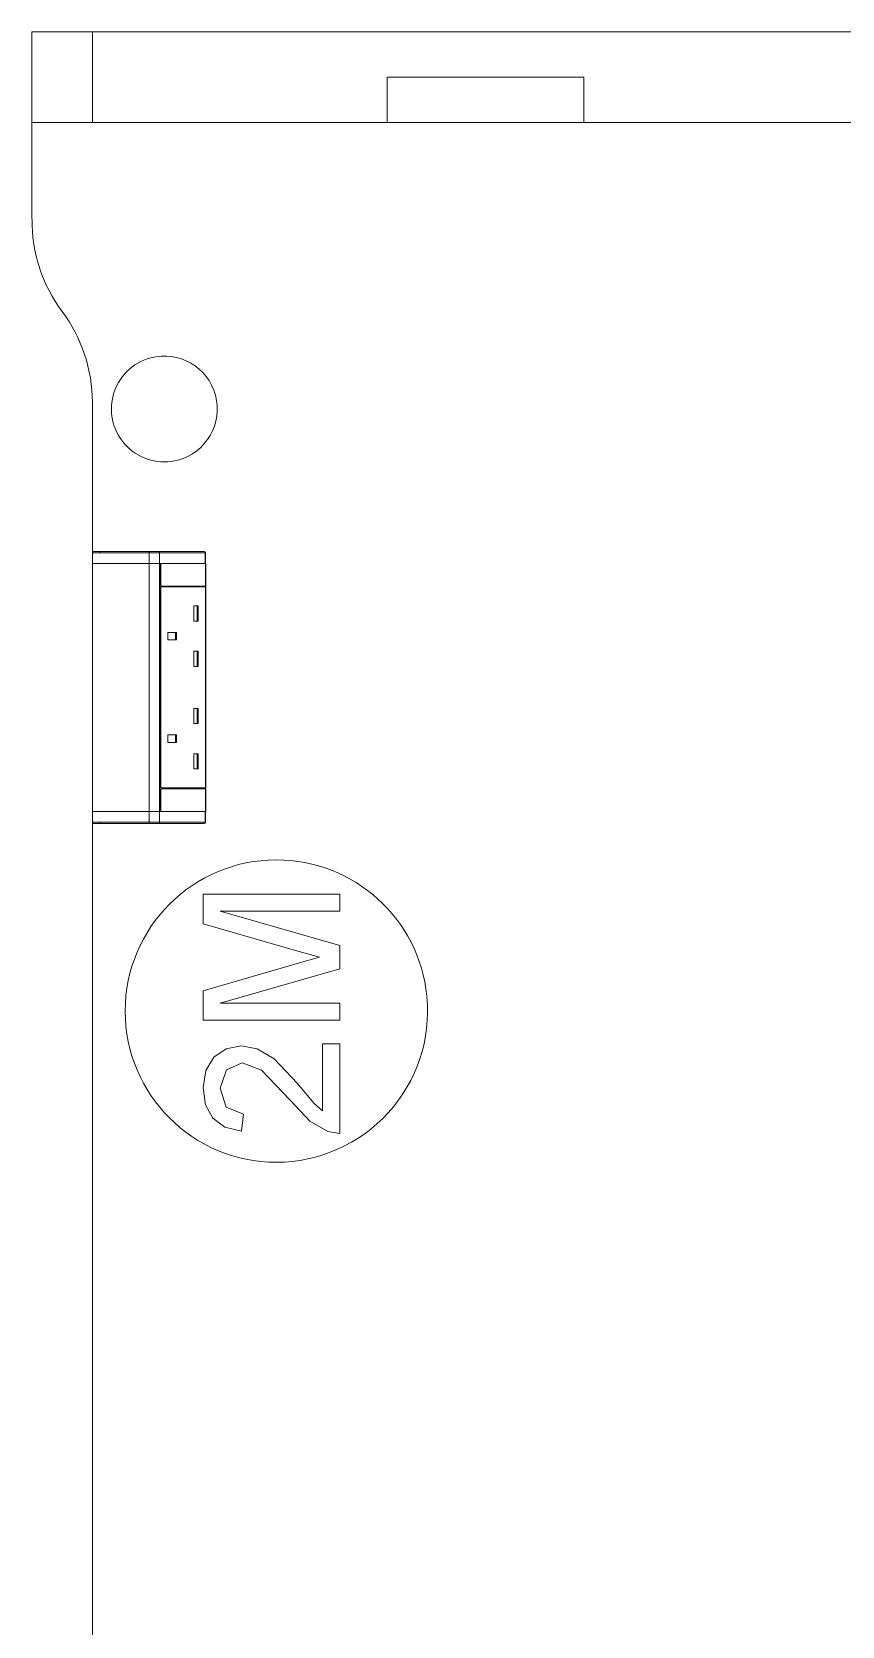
# Model space of a CAD drawing. Header units: millimetres. Extents: x 155927 to 295199, y -4084 to 97293.
# Drawn here: x 222893 to 223429, y 9928 to 10983 of the extents above; entities that cross this region are included whole.
import ezdxf

# ---------------------------------------------------------------- set-up
doc = ezdxf.new("R2010")
doc.units = ezdxf.units.MM
doc.header["$MEASUREMENT"] = 0
doc.layers.add('I-FURN', color=8, linetype='CONTINUOUS', lineweight=9)

msp = doc.modelspace()

# ---------------------------------------------------------------- linework, layer by layer
at = {"layer": 'I-FURN'}
for p, q in [((222932.8, 10982.7), (222892.8, 10982.7)), ((222892.8, 10982.7), (223692.8, 10982.7)), ((222892.8, 10922.7), (222892.8, 10982.7)), ((222892.8, 10922.7), (222892.8, 10982.7)), ((222892.8, 10982.7), (222892.8, 10858.8)), ((223692.8, 10982.7), (222892.8, 10982.7)), ((222892.8, 10982.7), (223692.8, 10982.7)), ((222892.8, 10858.8), (222892.8, 10982.7)), ((223652.8, 10982.7), (222932.8, 10982.7)), ((222932.8, 10922.7), (222932.8, 10982.7)), ((222932.8, 10922.7), (222932.8, 10982.7)), ((223127.8, 10922.7), (223127.8, 10952.7)), ((223127.8, 10952.7), (223257.8, 10952.7)), ((223127.8, 10922.7), (223127.8, 10952.7)), ((223257.8, 10952.7), (223127.8, 10952.7)), ((223257.8, 10922.7), (223257.8, 10952.7)), ((223257.8, 10952.7), (223257.8, 10922.7)), ((223127.8, 10922.7), (222892.8, 10922.7)), ((222892.8, 10922.7), (222932.8, 10922.7)), ((222932.8, 10922.7), (223652.8, 10922.7)), ((223257.8, 10922.7), (223127.8, 10922.7)), ((223692.8, 10922.7), (223257.8, 10922.7)), ((222932.8, 10737.7), (222932.8, 10638.1)), ((222932.8, 10638.1), (222932.8, 10737.7)), ((222932.8, 10631.1), (222932.8, 10638.1)), ((222970.3, 10638.1), (222932.8, 10638.1)), ((222932.8, 10638.1), (222932.8, 10631.1)), ((222970.3, 10631.1), (222932.8, 10631.1)), ((222932.8, 10467.1), (222932.8, 10631)), ((222932.8, 10631), (222932.8, 10467.1)), ((222932.8, 10631), (222970.3, 10631)), ((222937.8, 10639.1), (222933.8, 10639.1)), ((222933.8, 10639.1), (222970.9, 10639.1)), ((222937.8, 10639.1), (222937.8, 10638.1)), ((222976.4, 10639.1), (222937.8, 10639.1)), ((222977.2, 10638.1), (222970.3, 10638.1)), ((222970.3, 10638.1), (222970.3, 10631.1)), ((222977.2, 10631.1), (222970.3, 10631.1)), ((222970.3, 10631), (222970.3, 10467.1)), ((222970.3, 10631), (222977.2, 10631)), ((222970.9, 10639.1), (222976.4, 10639.1)), ((222976.4, 10639.1), (223006.7, 10639.1)), ((222976.4, 10639.1), (223006.7, 10639.1)), ((223007.5, 10638.1), (222977.2, 10638.1)), ((222977.2, 10638.1), (222977.2, 10631.1)), ((223007.5, 10631.1), (222977.2, 10631.1)), ((222977.2, 10631), (222977.2, 10467.1)), ((222977.8, 10631), (222977.2, 10631)), ((222977.8, 10616.1), (222977.8, 10631)), ((222978, 10631.1), (222978, 10616.1)), ((223007.9, 10631.1), (222978, 10631.1)), ((223007.3, 10638.9), (223007.3, 10638.9)), ((223007.7, 10638.1), (223007.5, 10638.1)), ((223007.5, 10638.1), (223007.5, 10631.1)), ((223007.7, 10631.1), (223007.5, 10631.1)), ((223007.7, 10638.1), (223007.7, 10631.1)), ((223007.7, 10638.1), (223007.7, 10631.1)), ((223007.7, 10631.1), (223007.7, 10638.1)), ((223007.7, 10631), (223007.7, 10467.1)), ((223007.9, 10616.1), (223007.9, 10631.1)), ((222977.8, 10482.6), (222977.8, 10615.6)), ((222978, 10616.1), (223007.9, 10616.1)), ((222978, 10615.6), (222978, 10482.6)), ((223007.9, 10615.6), (222978, 10615.6)), ((223007.5, 10615.6), (223007.5, 10616.1)), ((223007.9, 10482.6), (223007.9, 10615.6)), ((223002.8, 10603), (223000, 10603)), ((223000, 10603), (223000, 10593)), ((223002.1, 10603), (223002.1, 10593)), ((223002.8, 10603), (223002.8, 10593)), ((223002.8, 10593), (223000, 10593)), ((222982.8, 10580.5), (222982.8, 10585.5)), ((222982.8, 10585.5), (222988.5, 10585.5)), ((222988.5, 10580.5), (222982.8, 10580.5)), ((222987.8, 10585.5), (222987.8, 10580.5)), ((222988.5, 10585.5), (222988.5, 10580.5)), ((223002.8, 10573), (223000, 10573)), ((223000, 10573), (223000, 10563)), ((223002.1, 10573), (223002.1, 10563)), ((223002.8, 10573), (223002.8, 10563)), ((223002.8, 10563), (223000, 10563)), ((223002.8, 10535.2), (223000, 10535.2)), ((223000, 10535.2), (223000, 10525.2)), ((223002.1, 10535.2), (223002.1, 10525.2)), ((223002.8, 10535.2), (223002.8, 10525.2)), ((223002.8, 10525.2), (223000, 10525.2)), ((222988.5, 10517.7), (222982.8, 10517.7)), ((222982.8, 10517.7), (222982.8, 10512.7)), ((222987.8, 10517.7), (222987.8, 10512.7)), ((222988.5, 10517.7), (222988.5, 10512.7)), ((222988.5, 10512.7), (222982.8, 10512.7)), ((223002.8, 10505.2), (223000, 10505.2)), ((223000, 10505.2), (223000, 10495.2)), ((223002.1, 10505.2), (223002.1, 10495.2)), ((223002.8, 10505.2), (223002.8, 10495.2)), ((223002.8, 10495.2), (223000, 10495.2)), ((223007.9, 10482.6), (222978, 10482.6)), ((223007.5, 10482.1), (223007.5, 10482.6)), ((222977.8, 10467.1), (222977.8, 10482.1)), ((222978, 10482.1), (222978, 10467.1)), ((223007.9, 10482.1), (222978, 10482.1)), ((223007.9, 10467.1), (223007.9, 10482.1)), ((222970.3, 10467.1), (222932.8, 10467.1)), ((222932.8, 10460), (222932.8, 10467)), ((222932.8, 10460), (222932.8, 10467)), ((222932.8, 10467), (222970.3, 10467)), ((222977.2, 10467.1), (222970.3, 10467.1)), ((222970.3, 10460), (222970.3, 10467)), ((222970.3, 10467), (222977.2, 10467)), ((222978, 10467.1), (222975.6, 10467.1)), ((222977.2, 10467.1), (222977.8, 10467.1)), ((222977.2, 10460), (222977.2, 10467)), ((222977.2, 10467), (223007.5, 10467)), ((222978, 10467.1), (223007.9, 10467.1)), ((223007.5, 10460), (223007.5, 10467)), ((223007.5, 10467), (223007.7, 10467)), ((223007.7, 10467), (223007.7, 10460)), ((223007.7, 10467), (223007.7, 10460)), ((223007.7, 10467), (223007.7, 10460)), ((222932.8, 10460), (222932.8, 9627.7)), ((222932.8, 9627.7), (222932.8, 10460)), ((222932.8, 10460), (222970.3, 10460)), ((222933.8, 10459), (222933.8, 10459)), ((222970.9, 10459), (222933.8, 10459)), ((222933.8, 10459), (222937.8, 10459)), ((222937.8, 10460), (222937.8, 10459)), ((222937.8, 10459), (222976.4, 10459)), ((222970.3, 10460), (222977.2, 10460)), ((222976.4, 10459), (222970.9, 10459)), ((223006.7, 10459), (222976.4, 10459)), ((223006.7, 10459), (222976.4, 10459)), ((222977.2, 10460), (223007.5, 10460)), ((223007.3, 10459.2), (223007.3, 10459.3)), ((223007.5, 10460), (223007.7, 10460)), ((223096.4, 10412.3), (223006, 10412.3)), ((223006, 10412.3), (223006, 10392.8)), ((223096.4, 10401), (223096.4, 10412.3)), ((223096.4, 10378.3), (223017.3, 10401)), ((223017.3, 10401), (223096.4, 10401)), ((223006, 10392.8), (223068.6, 10374.6)), ((223096.4, 10362.9), (223096.4, 10378.3)), ((223069.7, 10366.9), (223006, 10348.4)), ((223068.6, 10374.6), (223083, 10370.6)), ((223083, 10370.6), (223069.7, 10366.9)), ((223017.3, 10340.2), (223096.4, 10362.9)), ((223006, 10348.4), (223006, 10328.9)), ((223096.4, 10340.2), (223017.3, 10340.2)), ((223096.4, 10328.9), (223096.4, 10340.2)), ((223006, 10328.9), (223096.4, 10328.9)), ((223013.2, 10304.5), (223007.8, 10295.7)), ((223021.3, 10310.1), (223013.2, 10304.5)), ((223031.2, 10312), (223021.3, 10310.1)), ((223041.9, 10310), (223031.2, 10312)), ((223053, 10303.3), (223041.9, 10310)), ((223068.5, 10287.1), (223053, 10303.3)), ((223085.1, 10313.4), (223085.1, 10269)), ((223096.4, 10313.4), (223085.1, 10313.4)), ((223096.4, 10254.1), (223096.4, 10313.4)), ((223007.8, 10295.7), (223006, 10284.3)), ((223017.3, 10284.1), (223021.5, 10296.1)), ((223021.5, 10296.1), (223031.9, 10300.7)), ((223031.9, 10300.7), (223044.7, 10295.8)), ((223044.7, 10295.8), (223063.5, 10276.3)), ((223006, 10284.3), (223007.6, 10272.9)), ((223021.4, 10271.5), (223017.3, 10284.1)), ((223079.3, 10274.1), (223068.5, 10287.1)), ((223007.6, 10272.9), (223012.5, 10264.1)), ((223032.8, 10266.8), (223021.4, 10271.5)), ((223063.5, 10276.3), (223076.6, 10262.1)), ((223085.1, 10269), (223079.3, 10274.1)), ((223012.5, 10264.1), (223020.5, 10258.2)), ((223031.4, 10255.5), (223032.8, 10266.8)), ((223076.6, 10262.1), (223088.6, 10255.3)), ((223020.5, 10258.2), (223031.4, 10255.5)), ((223088.6, 10255.3), (223096.4, 10254.1))]:
    msp.add_line(p, q, dxfattribs=at)
at = {"layer": 'I-FURN', "flags": 128}
for points in [[(222933.8, 10639.1), (222933.8, 10639.1), (222933.7, 10639.1), (222933.7, 10639.1), (222933.7, 10639.1), (222933.6, 10639.1), (222933.6, 10639.1), (222933.5, 10639.1), (222933.5, 10639.1), (222933.5, 10639.1), (222933.4, 10639.1), (222933.4, 10639), (222933.4, 10639), (222933.3, 10639), (222933.3, 10639), (222933.3, 10639), (222933.2, 10638.9), (222933.2, 10638.9), (222933.2, 10638.9), (222933.1, 10638.9), (222933.1, 10638.8), (222933.1, 10638.8), (222933.1, 10638.8), (222933, 10638.7), (222933, 10638.7), (222933, 10638.7), (222933, 10638.6), (222932.9, 10638.6), (222932.9, 10638.6), (222932.9, 10638.5), (222932.9, 10638.5), (222932.9, 10638.5), (222932.9, 10638.4), (222932.9, 10638.4), (222932.8, 10638.3), (222932.8, 10638.3), (222932.8, 10638.3), (222932.8, 10638.2), (222932.8, 10638.2), (222932.8, 10638.1), (222932.8, 10638.1)], [(222937.8, 10639.1), (222937.7, 10639.1), (222937.5, 10639.1), (222937.3, 10639.1), (222937.2, 10639.1), (222937, 10639.1), (222936.9, 10639.1), (222936.7, 10639.1), (222936.6, 10639.1), (222936.4, 10639.1), (222936.3, 10639.1), (222936.1, 10639.1), (222936, 10639.1), (222935.8, 10639.1), (222935.7, 10639.1), (222935.6, 10639.1), (222935.4, 10639.1), (222935.3, 10639.1), (222935.2, 10639.1), (222935.1, 10639.1), (222935, 10639.1), (222934.8, 10639.1), (222934.7, 10639.1), (222934.6, 10639.1), (222934.5, 10639.1), (222934.5, 10639.1), (222934.4, 10639.1), (222934.3, 10639.1), (222934.2, 10639.1), (222934.2, 10639.1), (222934.1, 10639.1), (222934, 10639.1), (222934, 10639.1), (222933.9, 10639.1), (222933.9, 10639.1), (222933.9, 10639.1), (222933.9, 10639.1), (222933.8, 10639.1), (222933.8, 10639.1), (222933.8, 10639.1)], [(222933.8, 10639.1), (222933.8, 10639.1), (222933.8, 10639.1)], [(222933.8, 10639.1), (222934.1, 10639.1), (222934.5, 10639.1), (222935.1, 10639.1), (222935.8, 10639.1), (222936.6, 10639.1), (222937.5, 10639.1), (222938.6, 10639.1), (222939.8, 10639.1), (222941.1, 10639.1), (222942.6, 10639.1), (222944.2, 10639.1), (222945.9, 10639.1), (222947.7, 10639.1), (222949.6, 10639.1), (222951.7, 10639.1), (222953.8, 10639.1), (222956.1, 10639.1), (222958.4, 10639.1), (222960.9, 10639.1), (222963.5, 10639.1), (222966.1, 10639.1), (222968.8, 10639.1), (222970.9, 10639.1)], [(222970.9, 10639.1), (222971, 10639.1), (222971.1, 10639.1), (222971.3, 10639.1), (222971.4, 10639.1), (222971.6, 10639.1), (222971.7, 10639.1), (222971.9, 10639.1), (222972, 10639.1), (222972.2, 10639.1), (222972.3, 10639.1), (222972.5, 10639.1), (222972.6, 10639.1), (222972.8, 10639.1), (222973, 10639.1), (222973.1, 10639.1), (222973.3, 10639.1), (222973.4, 10639.1), (222973.6, 10639.1), (222973.7, 10639.1), (222973.9, 10639.1), (222974.1, 10639.1), (222974.2, 10639.1), (222974.4, 10639.1), (222974.5, 10639.1), (222974.7, 10639.1), (222974.8, 10639.1), (222975, 10639.1), (222975.1, 10639.1), (222975.2, 10639.1), (222975.4, 10639.1), (222975.5, 10639.1), (222975.6, 10639.1), (222975.8, 10639.1), (222975.9, 10639.1), (222976, 10639.1), (222976.1, 10639.1), (222976.2, 10639.1), (222976.3, 10639.1), (222976.4, 10639.1)], [(223007.7, 10638.1), (223007.7, 10638.2), (223007.7, 10638.2), (223007.7, 10638.3), (223007.7, 10638.3), (223007.6, 10638.3), (223007.6, 10638.4), (223007.6, 10638.4), (223007.6, 10638.5), (223007.6, 10638.5), (223007.6, 10638.5), (223007.6, 10638.6), (223007.6, 10638.6), (223007.5, 10638.6)], [(222932.8, 10460), (222932.8, 10460), (222932.8, 10459.9), (222932.8, 10459.9), (222932.8, 10459.9), (222932.8, 10459.8), (222932.9, 10459.8), (222932.9, 10459.7), (222932.9, 10459.7), (222932.9, 10459.7), (222932.9, 10459.6), (222932.9, 10459.6), (222932.9, 10459.6), (222933, 10459.5), (222933, 10459.5), (222933, 10459.5), (222933, 10459.4), (222933, 10459.4), (222933.1, 10459.4), (222933.1, 10459.3), (222933.1, 10459.3), (222933.2, 10459.3), (222933.2, 10459.2), (222933.2, 10459.2), (222933.2, 10459.2), (222933.3, 10459.2), (222933.3, 10459.2), (222933.4, 10459.1), (222933.4, 10459.1), (222933.4, 10459.1), (222933.5, 10459.1), (222933.5, 10459.1), (222933.5, 10459.1), (222933.6, 10459), (222933.6, 10459), (222933.7, 10459), (222933.7, 10459), (222933.7, 10459), (222933.8, 10459), (222933.8, 10459), (222933.8, 10459)], [(222970.9, 10459), (222968.1, 10459), (222965.4, 10459), (222962.8, 10459), (222960.2, 10459), (222957.8, 10459), (222955.5, 10459), (222953.3, 10459), (222951.1, 10459), (222949.1, 10459), (222947.2, 10459), (222945.4, 10459), (222943.8, 10459), (222942.2, 10459), (222940.8, 10459), (222939.5, 10459), (222938.3, 10459), (222937.3, 10459), (222936.3, 10459), (222935.6, 10459), (222934.9, 10459), (222934.4, 10459), (222934, 10459), (222933.8, 10459)], [(222933.8, 10459), (222933.8, 10459), (222933.8, 10459), (222933.9, 10459), (222933.9, 10459), (222933.9, 10459), (222933.9, 10459), (222934, 10459), (222934, 10459), (222934.1, 10459), (222934.1, 10459), (222934.2, 10459), (222934.3, 10459), (222934.4, 10459), (222934.4, 10459), (222934.5, 10459), (222934.6, 10459), (222934.7, 10459), (222934.8, 10459), (222934.9, 10459), (222935, 10459), (222935.2, 10459), (222935.3, 10459), (222935.4, 10459), (222935.5, 10459), (222935.7, 10459), (222935.8, 10459), (222935.9, 10459), (222936.1, 10459), (222936.2, 10459), (222936.4, 10459), (222936.5, 10459), (222936.7, 10459), (222936.8, 10459), (222937, 10459), (222937.1, 10459), (222937.3, 10459), (222937.5, 10459), (222937.6, 10459), (222937.8, 10459), (222937.8, 10459)], [(222976.4, 10459), (222976.3, 10459), (222976.2, 10459), (222976.1, 10459), (222976, 10459), (222975.9, 10459), (222975.8, 10459), (222975.6, 10459), (222975.5, 10459), (222975.4, 10459), (222975.2, 10459), (222975.1, 10459), (222975, 10459), (222974.8, 10459), (222974.7, 10459), (222974.5, 10459), (222974.4, 10459), (222974.2, 10459), (222974.1, 10459), (222973.9, 10459), (222973.7, 10459), (222973.6, 10459), (222973.4, 10459), (222973.3, 10459), (222973.1, 10459), (222973, 10459), (222972.8, 10459), (222972.6, 10459), (222972.5, 10459), (222972.3, 10459), (222972.2, 10459), (222972, 10459), (222971.9, 10459), (222971.7, 10459), (222971.6, 10459), (222971.4, 10459), (222971.3, 10459), (222971.1, 10459), (222971, 10459), (222970.9, 10459)], [(223007.5, 10459.5), (223007.6, 10459.5), (223007.6, 10459.6), (223007.6, 10459.6), (223007.6, 10459.7), (223007.6, 10459.7), (223007.6, 10459.7), (223007.6, 10459.8), (223007.6, 10459.8), (223007.7, 10459.8), (223007.7, 10459.9), (223007.7, 10459.9), (223007.7, 10460), (223007.7, 10460), (223007.7, 10460)]]:
    msp.add_lwpolyline(points, dxfattribs=at)
at = {"layer": 'I-FURN'}
for centre, radius, start, end in [((222992.9, 10857.7), 100, 179.3744, 216.8699), ((222992.9, 10857.7), 100, 179.3744, 216.8699), ((222832.8, 10737.7), 100, 0, 36.8699), ((222832.8, 10737.7), 100, 0, 36.8699), ((222980.4, 10733.3), 35, 105, 165), ((222980.4, 10733.3), 35, 285, 105), ((222980.4, 10733.3), 35, 165.2996, 285), ((223054.5, 10335), 100, 90, 270), ((223054.5, 10335), 100, 5.6547, 90), ((223054.5, 10335), 100, 270, 5.4446)]:
    msp.add_arc(centre, radius, start, end, dxfattribs=at)
at = {"layer": 'I-FURN', "extrusion": (0, 0, -1)}
for centre, major_axis, ratio, start_param, end_param in [((222933.8, 10638.1), (0, -1), 0.998113, 1.570796, 3.141593), ((222970.9, 10638.1), (0, -1), 0.56467, 1.570796, 3.141593), ((222976.4, 10638.1), (0, -1), 0.819152, 3.141593, 4.712389), ((223006.7, 10638.1), (0, 1), 0.819152, 0, 1.570796), ((222933.8, 10460), (0, -1), 0.998113, 0, 1.570796), ((222970.9, 10460), (0, -1), 0.56467, 0, 1.570796), ((222976.4, 10460), (0, -1), 0.819152, 4.712389, 6.283185), ((223006.7, 10460), (0, -1), 0.819152, 4.712389, 6.283185)]:
    msp.add_ellipse(centre, major_axis=major_axis, ratio=ratio, start_param=start_param, end_param=end_param, dxfattribs=at)

doc.saveas('drawing.dxf')
